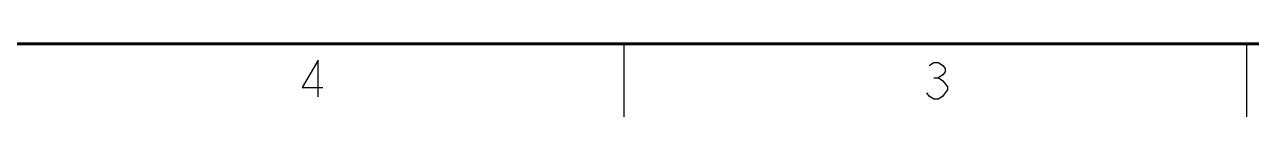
# Model space of a CAD drawing. Header units: inches. Extents: x 0 to 34, y 0 to 22.
# Drawn here: x 17.15 to 25.54, y 0 to 0.51 of the extents above; entities that cross this region are included whole.
import ezdxf

# ---------------------------------------------------------------- set-up
doc = ezdxf.new("R2010")
doc.units = ezdxf.units.IN
doc.header["$LTSCALE"] = 1.87
doc.header["$MEASUREMENT"] = 0
doc.layers.get('0').update_dxf_attribs({"linetype": 'CONTINUOUS'})

msp = doc.modelspace()

# ---------------------------------------------------------------- linework, layer by layer
at = {"color": 2, "linetype": 'CONTINUOUS'}
for p, q in [((21.25, 0), (21.25, 0.5)), ((25.5, 0.5), (25.5, 0)), ((23.3649, 0.2669), (23.3962, 0.2669))]:
    msp.add_line(p, q, dxfattribs=at)
at = {"color": 7, "linetype": 'CONTINUOUS', "const_width": 0.02}
msp.add_lwpolyline([(0.5, 0.5), (33.5, 0.5)], dxfattribs=at)
at = {"color": 2, "linetype": 'CONTINUOUS'}
for points in [[(19.1603, 0.1369), (19.1603, 0.3869), (19.0509, 0.1994), (19.1915, 0.1994)], [(23.3337, 0.3502), (23.3649, 0.371), (23.3962, 0.371), (23.4274, 0.3502), (23.443, 0.3294), (23.443, 0.3085), (23.4274, 0.2877), (23.3962, 0.2669), (23.4274, 0.246), (23.443, 0.2252), (23.4587, 0.2044), (23.4587, 0.1835), (23.443, 0.1627), (23.4274, 0.1419), (23.3962, 0.121), (23.3649, 0.121), (23.3337, 0.1419), (23.318, 0.1627)]]:
    msp.add_lwpolyline(points, dxfattribs=at)

doc.saveas('drawing.dxf')
